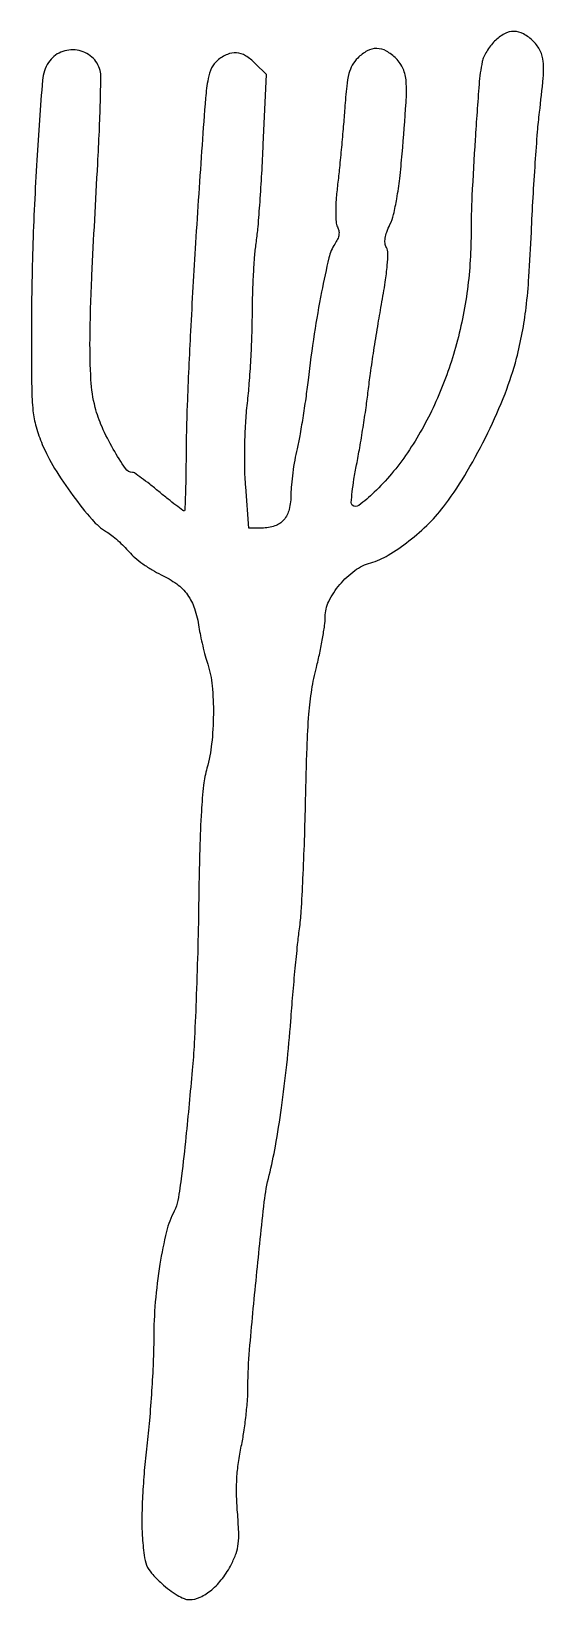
# Model space of a CAD drawing. Extents: x 1 to 120, y 0 to 366.
import ezdxf

# ---------------------------------------------------------------- set-up
doc = ezdxf.new("R2010")
doc.units = 0

msp = doc.modelspace()

# ---------------------------------------------------------------- linework, layer by layer
msp.add_lwpolyline([(108.495213, 363.586122, 0.033268), (107.536482, 362.490554, 0.026619), (106.651819, 361.195084, 0.027347), (105.960707, 359.903256, 0.05939), (105.609531, 358.836122, 0.030659), (104.874382, 353.542073, 0.002977), (103.959296, 340.62544, 0.004047), (103.217292, 327.547996, 0.012147), (103, 318.604846, -0.034943), (102.032608, 304.779423, -0.035704), (99.149548, 291.325241, -0.036644), (94.481155, 278.760072, -0.041823), (88.192243, 267.584805, -0.024938), (84.464466, 262.640684, -0.029124), (80.439421, 258.355822, -0.025423), (76.831295, 255.269641, -0.377017), (75.298282, 255.368385, -0.218739), (75.077611, 255.964201, -0.007982), (75.304907, 258.429064, -0.013289), (75.706924, 261.400122, -0.008789), (76.318967, 264.789588, 0.00622), (77.053403, 268.740667, 0.003758), (77.82996, 273.438191, 0.003763), (78.531198, 278.116352, 0.006593), (79.03134, 282, -0.006467), (79.555347, 286.077044, -0.002904), (80.344045, 291.419581, -0.002874), (81.242822, 297.056145, -0.003908), (82.122691, 302.130489, 0.006703), (83.007024, 307.405573, 0.016491), (83.476186, 311.305863, 0.01849), (83.617321, 314.139868, 0.131497), (83.281818, 315.460903, -0.098009), (82.95967, 316.450178, -0.06797), (82.97891, 317.629442, -0.050949), (83.350503, 319.061659, -0.023669), (84.104574, 320.830414, 0.053676), (84.93803, 323.16371, 0.016357), (85.695709, 326.842544, 0.014022), (86.371465, 331.55712, 0.007919), (86.939328, 337.304468, 0.003126), (87.859141, 349.321076, 0.033196), (87.877676, 354.227519, 0.086601), (87.178994, 357.141063, 0.094597), (85.545455, 359.545455, 0.067787), (83.261344, 361.28196, 0.126006), (81.029303, 361.885242, 0.128506), (78.812434, 361.337267, 0.071989), (76.573739, 359.664648, 0.068986), (75.324067, 358.012724, 0.064683), (74.537446, 356.047301, 0.03709), (74.013375, 353.123698, 0.007677), (73.554469, 347.914648, -0.003123), (73.222433, 343.707701, -0.002008), (72.787302, 338.832852, -0.002018), (72.323063, 334.065703, -0.003791), (71.903233, 330.218467, 0.010219), (71.561649, 326.665302, 0.017896), (71.444625, 323.712856, 0.018809), (71.522021, 321.42301, 0.110143), (71.86518, 320.276426, -0.083607), (72.180978, 319.393184, -0.081959), (72.193257, 318.448874, -0.068752), (71.887689, 317.416764, -0.038747), (71.257431, 316.270136, 0.087392), (69.879471, 313.062053, 0.009274), (68.15524, 305.082573, 0.011089), (66.460104, 295.329507, 0.008255), (65.006817, 284.5, -0.005886), (64.454603, 280.231735, -0.004796), (63.765806, 275.675, -0.004847), (63.050581, 271.491073, -0.012617), (62.431059, 268.5, 0.013977), (61.893147, 265.866921, 0.01017), (61.43691, 262.912715, 0.010289), (61.118617, 260.090556, 0.022132), (61.014781, 257.904988, -0.056668), (60.601046, 254.367607, -0.119848), (59.362863, 251.919201, -0.135202), (57.256541, 250.492801, -0.081803), (54.264584, 250), (51.186649, 250), (50.465556, 259.618038, -0.014002), (50.251502, 264.185504, -0.009911), (50.256599, 269.319111, -0.009867), (50.466186, 274.485166, -0.013237), (50.872231, 279.15388, 0.009259), (51.306324, 283.723639, 0.005153), (51.674624, 289.305613, 0.005138), (51.931121, 294.963631, 0.008288), (52.020107, 299.785842, -0.007236), (52.094748, 304.351212, -0.005991), (52.302825, 309.209773, -0.006055), (52.60097, 313.66027, -0.016151), (52.954316, 316.821894, 0.014607), (53.352226, 320.285367, 0.003456), (53.807037, 326.084905, 0.003554), (54.236494, 332.760794, 0.003497), (54.573562, 339.477996), (55.278705, 355.812204), (52.684807, 358.406102, 0.057816), (50.440054, 360.184129, 0.119239), (48.324976, 360.878085, 0.12456), (46.189016, 360.515462, 0.066259), (43.885855, 359.108654, 0.11239), (42.522897, 357.375149, 0.0657), (41.70993, 354.848043, 0.024973), (41.11844, 350.327208, 0.002447), (40.291299, 339.358654, 0.002006), (38.774107, 316.529215, 0.002747), (37.603664, 295.964607, 0.003017), (36.821681, 278.724443, 0.008671), (36.558779, 266.75, -0.002931), (36.507581, 261.861053, -0.004884), (36.400127, 257.745313, -0.000959), (36.264461, 254.156878, -0.402631), (36.101227, 254, -0.163343), (35.829033, 254.09136, -0.001704), (34.213925, 255.321875, -0.005227), (32.360298, 256.775161, -0.003346), (30.236346, 258.5, 0.005989), (28.089909, 260.22435, 0.008891), (26.1657, 261.678125, 0.004733), (24.51758, 262.854176, 0.153773), (24.054639, 263, -0.2502), (22.41828, 263.873516, -0.01759), (19.589421, 268.436645, -0.024963), (16.972042, 273.591122, -0.042259), (15.378988, 278.160286, -0.049078), (14.387509, 284.592914, -0.016322), (14.175477, 294.137486, -0.009468), (14.608875, 308.892324, -0.001928), (15.971788, 335, 0.0032), (16.350796, 342.633305, 0.004537), (16.582873, 349.429097, 0.002631), (16.696249, 355.154208, 0.06382), (16.516703, 356.73735, 0.1539), (14.605969, 359.883415, 0.141473), (11.171069, 361.494266, 0.139764), (7.373625, 361.035238, 0.149278), (4.502746, 358.644535, 0.12641), (3.085287, 354.48667, 0.003704), (1.784511, 335.844091, 0.007832), (0.822085, 315.201609, 0.007788), (0.504302, 294.5, 0.002693), (0.570663, 282.678079, 0.022645), (0.870657, 277.353554, 0.044789), (1.594967, 273.609252, 0.030099), (3.05218, 269.5, 0.037206), (5.923269, 263.921851, 0.020973), (10.170879, 257.60062, 0.019739), (14.648137, 251.984836, 0.078127), (18.008832, 249.140823, -0.030225), (19.226393, 248.295612, -0.015032), (20.666817, 247.088984, -0.014863), (22.089171, 245.744964, -0.021123), (23.26428, 244.462507, 0.042855), (24.591974, 243.134189, 0.019973), (26.517133, 241.639954, 0.019618), (28.675328, 240.223304, 0.025907), (30.750842, 239.116699, -0.048319), (34.38011, 236.967805, -0.078645), (36.899628, 234.434526, -0.07661), (38.555545, 231.196989, -0.043605), (39.571882, 226.908664, 0.01335), (39.919504, 224.910553, 0.007807), (40.436889, 222.536342, 0.007804), (41.029281, 220.174872, 0.013122), (41.609071, 218.215053, -0.055065), (42.643706, 213.210294, -0.025367), (42.930872, 206.554216, -0.025284), (42.531706, 199.699078, -0.041576), (41.424882, 194, 0.041113), (40.650172, 190.030586, 0.012588), (40.128512, 183.936469, 0.008781), (39.755172, 175.189542, 0.002709), (39.495599, 162, -0.00311), (39.269768, 150.974237, -0.002952), (38.903992, 139.759375, -0.00293), (38.463825, 129.845121, -0.010408), (38.012289, 123.5, -0.001563), (36.526243, 107.901831, -0.007234), (35.508475, 98.899396, -0.009582), (34.658489, 93.127328, -0.081687), (33.817439, 90.658882, 0.063746), (31.991184, 85.866369, 0.019351), (30.458248, 78.228016, 0.019105), (29.393726, 69.484556, 0.020189), (29.025674, 60.845118, -0.010219), (28.90293, 55.424685, -0.00537), (28.540336, 48.69373, -0.005339), (28.020929, 41.802891, -0.008178), (27.409514, 35.845118, 0.008814), (26.827017, 30.09708, 0.008158), (26.429822, 24.182028, 0.008385), (26.248191, 18.836023, 0.022007), (26.351079, 15, 0.01083), (26.783187, 10.340969, 0.067684), (27.372527, 8.026208, 0.086055), (28.506803, 6.201449, 0.023069), (30.902843, 3.75, 0.025034), (32.669506, 2.260025, 0.030552), (34.466651, 1.058044, 0.033473), (36.102087, 0.244727, 0.098964), (37.326419, 0, 0.112383), (39.865426, 0.577983, 0.063172), (42.534305, 2.303107, 0.055112), (45.049603, 4.945936, 0.044736), (47.132428, 8.25958, 0.033444), (48.212464, 10.779736, 0.05553), (48.732343, 13.029742, 0.039676), (48.83512, 15.820242, 0.009699), (48.550364, 20.415054, -0.015134), (48.339715, 24.539743, -0.019713), (48.410258, 28.31965, -0.02025), (48.774042, 31.998109, -0.017569), (49.445836, 35.815376, 0.015058), (50.041354, 39.102448, 0.009676), (50.542849, 42.945469, 0.009724), (50.887994, 46.729343, 0.017959), (50.997905, 49.815376, -0.021897), (51.366038, 58.278013, -0.003185), (52.977215, 75.435549, -0.002492), (54.809255, 92.821987, -0.034979), (55.932821, 99, 0.019012), (57.391815, 105.784912, 0.00866), (58.805648, 114.746867, 0.00817), (60.044602, 124.784507, 0.007831), (60.9748, 135, -0.002508), (61.461999, 141.064796, -0.002305), (62.023062, 147.296875, -0.002302), (62.574607, 152.84978, -0.007608), (63.010385, 156.5, 0.018458), (63.405144, 160.551573, 0.003239), (63.816555, 168.2, 0.003508), (64.178189, 177.181089, 0.003145), (64.42928, 186.5, -0.003221), (64.76286, 198.81122, -0.011856), (65.208355, 206.585441, -0.018255), (65.88587, 212.327013, -0.023936), (66.944322, 217.5, 0.00984), (67.725847, 220.837687, 0.009433), (68.387415, 224.250716, 0.009405), (68.857341, 227.282322, 0.033235), (68.992197, 229.247119, -0.11426), (69.843711, 232.89014, -0.060286), (72.392977, 236.801795, -0.059118), (75.894303, 240.09445, -0.092057), (79.608418, 241.902324, 0.068156), (83.703166, 243.660182, 0.030674), (88.531215, 246.984067, 0.029852), (93.239506, 251.146567, 0.037744), (97.033637, 255.545533, 0.026242), (102.117928, 263.242089, 0.019658), (106.918045, 272.198146, 0.019854), (110.929522, 281.352805, 0.029908), (113.6153, 289.637643, 0.016636), (114.939409, 295.547145, 0.017588), (115.839407, 301.423212, 0.013205), (116.491848, 308.62067, 0.004617), (117.060793, 319, -0.002855), (117.475622, 327.089059, -0.002756), (117.987203, 335.26875, -0.002724), (118.516672, 342.467122, -0.010077), (118.967003, 347, 0.006114), (119.826355, 355.004641, 0.045137), (119.843642, 358.841431, 0.094752), (119.142625, 361.329356, 0.080627), (117.545455, 363.545455, 0.068093), (115.248057, 365.289854, 0.12793), (113.009922, 365.882779, 0.128793), (110.776969, 365.308611, 0.069497)], format="xyb", close=True)

doc.saveas('drawing.dxf')
